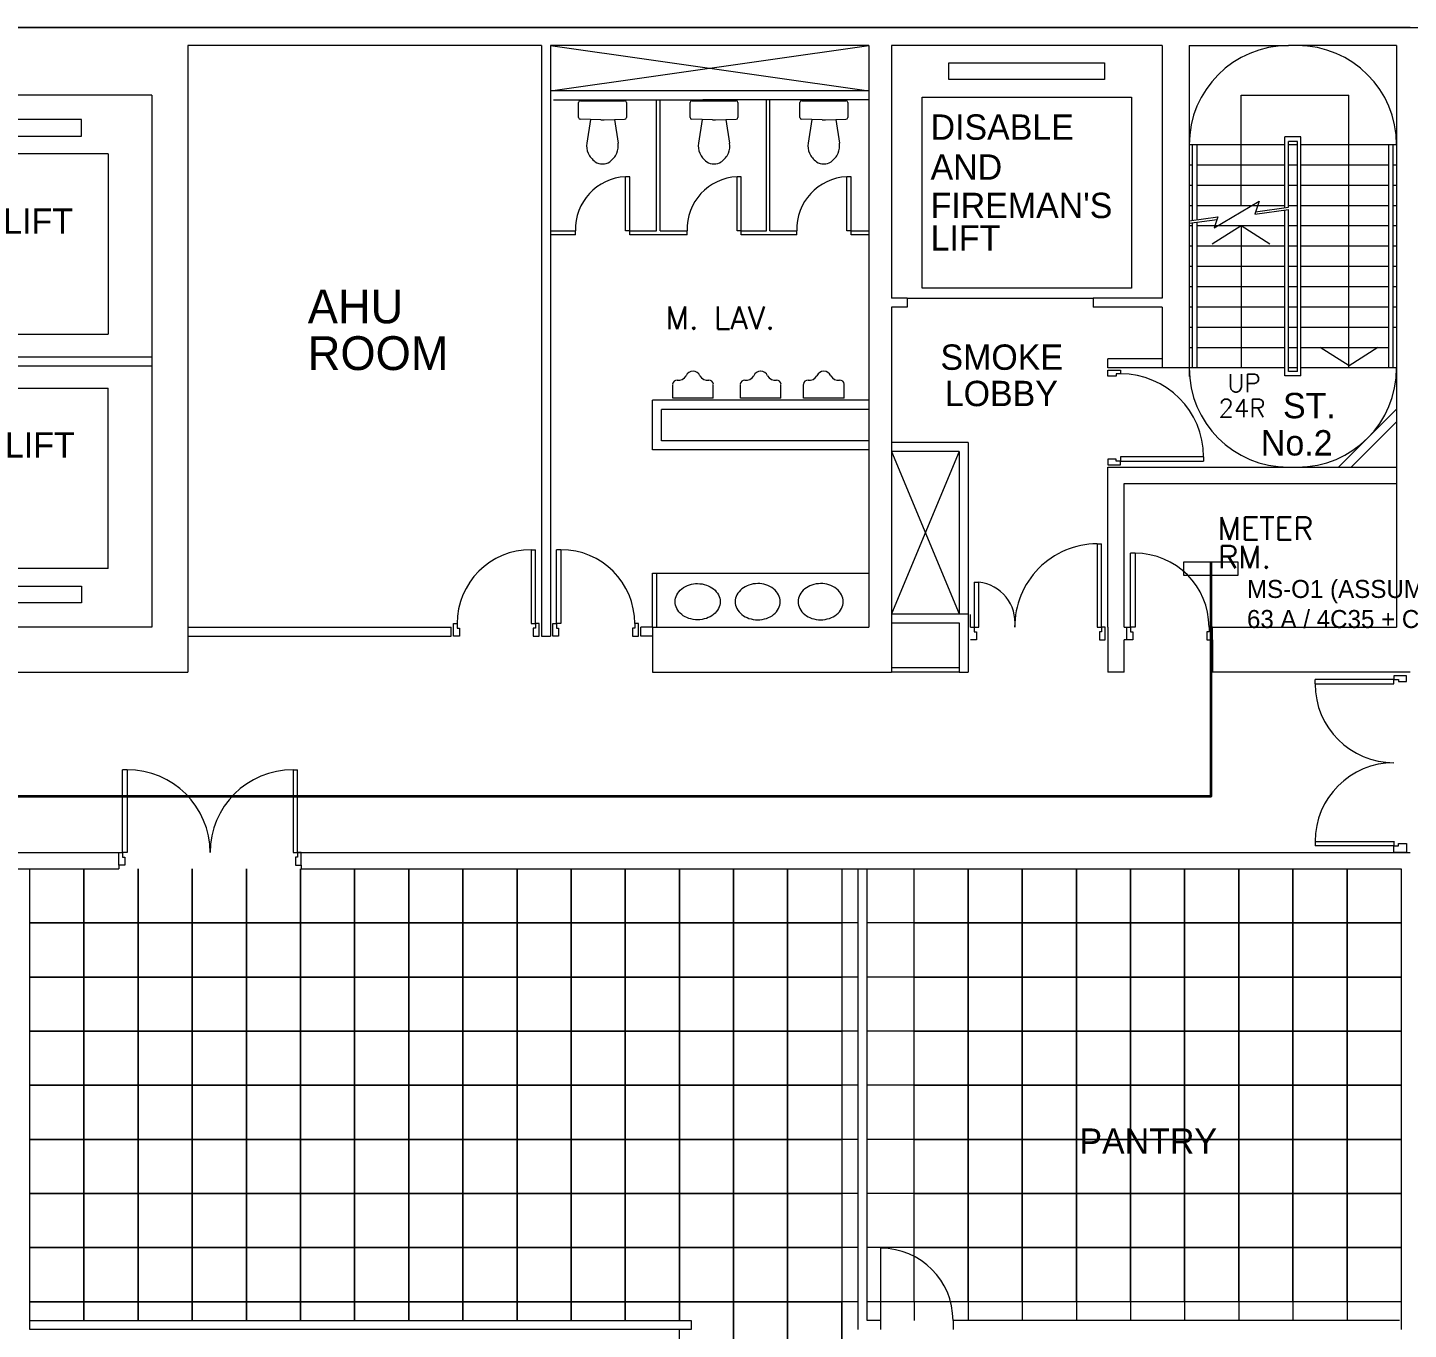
# Model space of a CAD drawing. Header units: millimetres. Extents: x 6000 to 109346, y -40506 to 46154.
# Drawn here: x 79883 to 95189, y 31488 to 45926 of the extents above; entities that cross this region are included whole.
import ezdxf
from ezdxf.enums import TextEntityAlignment as Align

# ---------------------------------------------------------------- set-up
doc = ezdxf.new("R2010")
doc.units = ezdxf.units.MM
doc.layers.add('ARCH', color=7, linetype='Continuous', lineweight=5, true_color=0xa0a0a0)
doc.layers.add('Ceiling Grid', color=7, linetype='Continuous', lineweight=5, true_color=0xd2d2d2)
doc.layers.add('E-INCOMING-WORK', color=30, linetype='Continuous')
doc.styles.add('20S', font='SIMPLEX.shx', dxfattribs={"height": 200})
doc.styles.add('25S', font='simplex', dxfattribs={"height": 250})

msp = doc.modelspace()

# ---------------------------------------------------------------- linework, layer by layer
at = {"layer": 'ARCH', "lineweight": 15}
for p, q in [((95209.3, 45925.6), (64345.9, 45925.6)), ((64345.9, 45925.6), (109345.9, 45925.6)), ((85579.3, 45725.6), (81659.3, 45725.6)), ((92069.5, 39135.6), (92039.5, 39135.6)), ((79908.4, 31488.1), (79908.4, 36595.6)), ((89090.9, 31488.1), (89090.9, 36595.6)), ((89190.9, 31588.1), (89190.9, 36595.6)), ((95109.3, 36595.6), (95109.3, 31488.1)), ((89341.7, 31488.1), (89341.7, 32388.1)), ((89341.7, 31588.1), (89190.9, 31588.1)), ((95090.9, 31588.1), (90141.7, 31588.1)), ((90141.7, 31588.1), (90141.7, 31588.1)), ((90141.7, 31588.1), (90141.7, 31488.1))]:
    msp.add_line(p, q, dxfattribs=at)
at = {"layer": 'ARCH', "linetype": 'ByBlock', "lineweight": 9}
for p, q in [((81659.3, 45725.6), (81659.3, 38775.6)), ((85579.3, 45725.6), (85579.3, 39175.6)), ((85679.3, 45725.6), (89209.3, 45225.6)), ((85679.3, 45225.6), (89209.3, 45725.6)), ((89209.3, 45725.6), (85679.3, 45725.6)), ((85679.3, 45725.6), (85679.3, 39175.6)), ((89209.3, 45725.6), (89209.3, 39275.6)), ((89459.3, 45725.6), (89459.3, 42925.6)), ((92459.3, 45725.6), (89459.3, 45725.6)), ((92459.3, 45725.6), (92459.3, 42925.6)), ((92759.3, 45725.6), (92759.3, 42055.6)), ((92759.3, 45725.6), (93859.3, 45725.6)), ((95059.3, 45725.6), (93859.3, 45725.6)), ((95059.3, 45725.6), (95059.3, 39275.6)), ((90096.4, 45534.6), (91822.2, 45534.6)), ((90096.4, 45350), (90096.4, 45534.6)), ((91822.2, 45534.6), (91822.2, 45350)), ((91822.2, 45350), (90096.4, 45350)), ((81259.3, 45175.6), (79159.3, 45175.6)), ((81259.3, 45175.6), (79159.3, 45175.6)), ((81259.3, 45175.6), (81259.3, 39275.6)), ((89209.3, 45225.6), (85679.3, 45225.6)), ((89799.2, 43036.5), (89799.2, 45154.3)), ((89799.2, 45154.3), (92119.3, 45154.3)), ((92119.3, 45154.3), (92119.3, 43036.5)), ((93334.3, 43950.6), (93334.3, 45175.6)), ((93334.3, 45175.6), (94528.3, 45175.6)), ((94528.3, 42150.6), (94528.3, 45175.6)), ((85714.5, 45125.6), (87369.3, 45125.6)), ((86855.9, 43670.6), (86855.9, 45125.6)), ((86895.9, 43670.6), (86895.9, 45125.6)), ((89209.3, 45125.6), (87369.3, 45125.6)), ((88072.6, 43670.6), (88072.6, 45125.6)), ((88112.6, 43670.6), (88112.6, 45125.6)), ((80479.9, 44905.9), (79574.2, 44905.9)), ((80479.9, 44721.3), (80479.9, 44905.9)), ((79574.2, 44721.3), (80479.9, 44721.3)), ((93821.3, 43928.6), (93821.3, 44713.6)), ((93997.3, 44713.6), (93821.3, 44713.6)), ((93997.3, 42062.6), (93997.3, 44713.6)), ((93821.3, 44625.6), (92759.3, 44625.6)), ((92797.3, 43786.8), (92797.3, 44625.6)), ((92847.3, 43793.7), (92847.3, 44625.6)), ((93859.3, 43933.8), (93859.3, 44663.6)), ((93959.3, 44663.6), (93859.3, 44663.6)), ((93959.3, 44625.6), (93859.3, 44625.6)), ((93959.3, 42112.6), (93959.3, 44663.6)), ((95059.3, 44625.6), (93997.3, 44625.6)), ((94971.3, 42150.6), (94971.3, 44625.6)), ((95021.3, 42150.6), (95021.3, 44625.6)), ((95059.3, 44625.6), (95059.3, 44625.6)), ((80777, 44525.6), (79277, 44525.6)), ((80777, 44525.6), (80777, 42525.6)), ((92797.3, 44400.6), (92759.3, 44400.6)), ((93821.3, 44400.6), (92847.3, 44400.6)), ((93959.3, 44400.6), (93859.3, 44400.6)), ((94971.3, 44400.6), (93997.3, 44400.6)), ((95059.3, 44400.6), (95021.3, 44400.6)), ((86512.6, 43670.6), (86512.6, 44270.6)), ((86557.6, 44270.6), (86512.6, 44270.6)), ((86557.6, 43670.6), (86557.6, 44270.6)), ((87749.3, 43670.6), (87749.3, 44270.6)), ((87794.3, 44270.6), (87749.3, 44270.6)), ((87794.3, 43670.6), (87794.3, 44270.6)), ((88965.9, 43670.6), (88965.9, 44270.6)), ((89010.9, 44270.6), (88965.9, 44270.6)), ((89010.9, 43670.6), (89010.9, 44270.6)), ((92797.3, 44175.6), (92759.3, 44175.6)), ((93821.3, 44175.6), (92847.3, 44175.6)), ((93959.3, 44175.6), (93859.3, 44175.6)), ((94971.3, 44175.6), (93997.3, 44175.6)), ((95059.3, 44175.6), (95021.3, 44175.6)), ((92797.3, 43950.6), (92759.3, 43950.6)), ((93821.3, 43950.6), (92847.3, 43950.6)), ((93036.8, 43705.1), (93533.5, 43999.6)), ((93533.5, 43999.6), (93485.4, 43856.8)), ((93494.3, 43883.3), (93859.3, 43933.8)), ((93959.3, 43950.6), (93859.3, 43950.6)), ((94971.3, 43950.6), (93997.3, 43950.6)), ((95059.3, 43950.6), (95021.3, 43950.6)), ((92759.3, 43781.5), (93077.3, 43825.6)), ((92759.3, 43756.3), (93068.4, 43799.1)), ((93077.3, 43825.6), (93036.8, 43705.1)), ((93485.4, 43856.8), (93859.3, 43908.6)), ((93821.3, 42062.6), (93821.3, 43903.3)), ((93859.3, 42112.6), (93859.3, 43908.6)), ((85679.3, 43670.6), (85957.6, 43670.6)), ((85957.6, 43625.6), (85679.3, 43625.6)), ((85957.6, 43625.6), (85957.6, 43670.6)), ((86557.6, 43670.6), (86512.6, 43670.6)), ((86557.6, 43670.6), (86855.9, 43670.6)), ((86557.6, 43625.6), (86557.6, 43670.6)), ((87194.3, 43625.6), (86557.6, 43625.6)), ((86895.9, 43670.6), (87194.3, 43670.6)), ((87194.3, 43625.6), (87194.3, 43670.6)), ((87794.3, 43670.6), (87749.3, 43670.6)), ((87794.3, 43670.6), (88072.6, 43670.6)), ((87794.3, 43625.6), (87794.3, 43670.6)), ((88410.9, 43625.6), (87794.3, 43625.6)), ((88112.6, 43670.6), (88410.9, 43670.6)), ((88410.9, 43625.6), (88410.9, 43670.6)), ((89010.9, 43670.6), (88965.9, 43670.6)), ((89010.9, 43670.6), (89209.3, 43670.6)), ((89010.9, 43625.6), (89010.9, 43670.6)), ((89209.3, 43625.6), (89010.9, 43625.6)), ((92797.3, 43725.6), (92759.3, 43725.6)), ((92797.3, 42150.6), (92797.3, 43761.5)), ((92847.3, 42150.6), (92847.3, 43768.5)), ((93821.3, 43725.6), (92847.3, 43725.6)), ((93334.3, 43725.6), (93334.3, 42150.6)), ((93959.3, 43725.6), (93859.3, 43725.6)), ((94971.3, 43725.6), (93997.3, 43725.6)), ((95059.3, 43725.6), (95021.3, 43725.6)), ((92797.3, 43500.6), (92759.3, 43500.6)), ((93821.3, 43500.6), (92847.3, 43500.6)), ((93959.3, 43500.6), (93859.3, 43500.6)), ((94971.3, 43500.6), (93997.3, 43500.6)), ((95059.3, 43500.6), (95021.3, 43500.6)), ((92797.3, 43275.6), (92759.3, 43275.6)), ((93821.3, 43275.6), (92847.3, 43275.6)), ((93959.3, 43275.6), (93859.3, 43275.6)), ((94971.3, 43275.6), (93997.3, 43275.6)), ((95059.3, 43275.6), (95021.3, 43275.6)), ((92119.3, 43036.5), (89799.2, 43036.5)), ((92797.3, 43050.6), (92759.3, 43050.6)), ((93821.3, 43050.6), (92847.3, 43050.6)), ((93959.3, 43050.6), (93859.3, 43050.6)), ((94971.3, 43050.6), (93997.3, 43050.6)), ((95059.3, 43050.6), (95021.3, 43050.6)), ((89634.3, 42925.6), (89459.3, 42925.6)), ((89634.3, 42925.6), (91694.3, 42925.6)), ((89634.3, 42925.6), (89634.3, 42825.6)), ((92459.3, 42925.6), (91694.3, 42925.6)), ((91694.3, 42925.6), (91694.3, 42825.6)), ((89459.3, 42825.6), (89459.3, 38775.6)), ((89634.3, 42825.6), (89459.3, 42825.6)), ((92459.3, 42825.6), (91694.3, 42825.6)), ((92459.3, 42825.6), (92459.3, 42150.6)), ((92797.3, 42825.6), (92759.3, 42825.6)), ((93821.3, 42825.6), (92847.3, 42825.6)), ((93959.3, 42825.6), (93859.3, 42825.6)), ((94971.3, 42825.6), (93997.3, 42825.6)), ((95059.3, 42825.6), (95021.3, 42825.6)), ((92797.3, 42600.6), (92759.3, 42600.6)), ((93821.3, 42600.6), (92847.3, 42600.6)), ((93959.3, 42600.6), (93859.3, 42600.6)), ((94971.3, 42600.6), (93997.3, 42600.6)), ((95059.3, 42600.6), (95021.3, 42600.6)), ((79277, 42525.6), (80777, 42525.6)), ((79159.3, 42275.6), (81259.3, 42275.6)), ((92459.3, 42250.6), (91859.5, 42250.6)), ((91859.5, 42150.6), (91859.5, 42250.6)), ((92797.3, 42375.6), (92759.3, 42375.6)), ((93821.3, 42375.6), (92847.3, 42375.6)), ((93959.3, 42375.6), (93859.3, 42375.6)), ((94971.3, 42375.6), (93997.3, 42375.6)), ((79159.3, 42175.6), (81259.3, 42175.6)), ((81259.3, 42175.6), (81259.3, 39475.6)), ((92459.3, 42150.6), (91859.5, 42150.6)), ((92759.3, 42150.6), (92459.3, 42150.6)), ((93821.3, 42150.6), (92759.3, 42150.6)), ((93959.3, 42150.6), (93859.3, 42150.6)), ((93959.3, 42112.6), (93859.3, 42112.6)), ((95059.3, 42150.6), (93997.3, 42150.6)), ((93997.3, 42062.6), (93821.3, 42062.6)), ((79277, 41925.6), (80777, 41925.6)), ((80777, 39925.6), (80777, 41925.6)), ((89209.3, 41792), (86809.3, 41792)), ((86809.3, 41242), (86809.3, 41792)), ((89209.3, 41692), (86909.3, 41692)), ((86909.3, 41342), (86909.3, 41692)), ((94414.9, 41050.6), (95059.3, 41694.9)), ((94556.3, 41050.6), (95059.3, 41553.5)), ((89209.3, 41342), (86909.3, 41342)), ((89209.3, 41242), (86809.3, 41242)), ((90309.3, 41325.6), (89459.3, 41325.6)), ((89459.3, 41225.6), (90209.3, 39425.6)), ((90209.3, 41225.6), (89459.3, 39425.6)), ((90209.3, 41225.6), (89459.3, 41225.6)), ((90209.3, 41225.6), (90209.3, 39425.6)), ((90309.3, 41325.6), (90309.3, 39225.6)), ((91859.5, 41050.6), (95059.3, 41050.6)), ((91859.5, 40870.6), (91859.5, 41050.6)), ((91859.5, 39275.6), (91859.5, 40870.6)), ((92039.5, 40870.6), (95059.3, 40870.6)), ((92039.5, 39275.6), (92039.5, 40870.6)), ((91738.5, 40200.6), (91738.5, 39275.6)), ((91738.5, 40200.6), (91788.5, 40200.6)), ((91788.5, 39275.6), (91788.5, 40200.6)), ((80777, 39925.6), (79277, 39925.6)), ((86809.3, 39875.6), (89209.3, 39875.6)), ((86809.3, 39275.6), (86809.3, 39875.6)), ((86859.3, 39275.6), (86859.3, 39875.6)), ((79574.2, 39729.9), (80479.9, 39729.9)), ((80479.9, 39729.9), (80479.9, 39545.2)), ((90376.5, 39775.6), (90376.5, 39275.6)), ((90376.5, 39775.6), (90426.5, 39775.6)), ((90426.5, 39275.6), (90426.5, 39775.6)), ((80479.9, 39545.2), (79574.2, 39545.2)), ((89459.3, 39425.6), (90309.3, 39425.6)), ((90336.5, 39275.6), (90336.5, 39415.6)), ((81259.3, 39275.6), (79159.3, 39275.6)), ((81659.3, 39275.6), (83909.3, 39275.6)), ((83909.3, 39275.6), (84579.3, 39275.6)), ((84579.3, 39175.6), (84579.3, 39275.6)), ((86809.3, 39275.6), (86679.3, 39275.6)), ((86679.3, 39175.6), (86679.3, 39275.6)), ((86809.3, 39275.6), (89209.3, 39275.6)), ((86809.3, 39275.6), (86809.3, 38775.6)), ((89459.3, 39325.6), (90209.3, 39325.6)), ((90209.3, 39325.6), (90209.3, 38775.6)), ((90309.3, 39325.6), (90309.3, 38775.6)), ((90336.5, 39275.6), (90376.5, 39275.6)), ((90376.5, 39275.6), (90426.5, 39275.6)), ((90376.5, 39275.6), (90376.5, 39225.6)), ((90376.5, 39225.6), (90401.5, 39225.6)), ((90401.5, 39225.6), (90401.5, 39135.6)), ((91738.5, 39275.6), (91788.5, 39275.6)), ((91763.5, 39225.6), (91763.5, 39135.6)), ((91788.5, 39225.6), (91763.5, 39225.6)), ((91828.5, 39275.6), (91788.5, 39275.6)), ((91788.5, 39275.6), (91788.5, 39225.6)), ((91828.5, 39135.6), (91828.5, 39275.6)), ((91859.5, 39275.6), (91859.5, 38925.6)), ((91859.5, 39275.6), (91859.5, 38775.6)), ((92039.5, 39275.6), (92109.5, 39275.6)), ((92039.5, 39275.6), (92089.5, 39275.6)), ((92979.5, 39275.6), (95059.3, 39275.6)), ((81659.3, 39175.6), (84579.3, 39175.6)), ((85579.3, 39175.6), (85679.3, 39175.6)), ((86809.3, 39175.6), (86679.3, 39175.6)), ((90401.5, 39135.6), (90336.5, 39135.6)), ((91763.5, 39135.6), (91828.5, 39135.6)), ((92039.5, 38775.6), (92039.5, 39135.6)), ((93019.5, 39135.6), (93019.5, 38775.6)), ((79009.3, 38775.6), (81659.3, 38775.6)), ((86809.3, 38775.6), (89459.3, 38775.6)), ((90209.3, 38825.6), (89459.3, 38825.6)), ((90209.3, 38775.6), (89459.3, 38775.6)), ((90209.3, 38775.6), (90309.3, 38775.6)), ((92039.5, 38775.6), (91859.5, 38775.6)), ((95209.3, 38775.6), (93019.5, 38775.6)), ((95029.3, 38736.9), (95029.3, 38696.9)), ((95169.3, 38736.9), (95029.3, 38736.9)), ((95044.3, 38736.9), (95044.3, 38736.9)), ((95169.3, 38671.9), (95169.3, 38736.9)), ((95029.3, 38694.4), (94155.3, 38694.4)), ((94155.3, 38646.9), (94155.3, 38694.4)), ((94155.3, 38646.9), (95029.3, 38646.9)), ((95029.3, 38696.9), (95079.3, 38696.9)), ((95029.3, 38646.9), (95029.3, 38696.9)), ((95079.3, 38696.9), (95079.3, 38671.9)), ((95079.3, 38671.9), (95169.3, 38671.9)), ((80936.3, 36775.6), (80936.3, 37695.6)), ((80986.3, 37695.6), (80936.3, 37695.6)), ((80986.3, 37695.6), (80986.3, 36775.6)), ((82826.3, 37695.6), (82826.3, 36775.6)), ((82826.3, 37695.6), (82876.3, 37695.6)), ((82876.3, 36775.6), (82876.3, 37695.6)), ((94155.3, 36898.9), (95029.3, 36898.9)), ((94155.3, 36898.9), (94155.3, 36851.4)), ((95029.3, 36901.4), (95029.3, 36851.4)), ((75535.5, 36775.6), (80936.3, 36775.6)), ((80896.3, 36775.6), (80936.3, 36775.6)), ((80896.3, 36635.6), (80896.3, 36775.6)), ((80896.3, 36760.6), (80896.3, 36760.6)), ((80936.3, 36775.6), (80936.3, 36725.6)), ((80986.3, 36775.6), (80936.3, 36775.6)), ((82826.3, 36775.6), (82876.3, 36775.6)), ((82876.3, 36775.6), (95209.3, 36775.6)), ((82916.3, 36775.6), (82876.3, 36775.6)), ((82876.3, 36775.6), (82876.3, 36725.6)), ((82916.3, 36635.6), (82916.3, 36775.6)), ((82916.3, 36760.6), (82916.3, 36760.6)), ((95029.3, 36851.4), (94155.3, 36851.4)), ((95029.3, 36775.6), (95029.3, 36851.4)), ((95029.3, 36851.4), (95079.3, 36851.4)), ((95169.3, 36775.6), (95029.3, 36775.6)), ((95044.3, 36775.6), (95044.3, 36775.6)), ((95079.3, 36851.4), (95079.3, 36876.4)), ((95079.3, 36876.4), (95169.3, 36876.4)), ((95169.3, 36876.4), (95169.3, 36775.6)), ((95169.3, 36775.6), (95209.3, 36775.6)), ((75575.5, 36595.6), (80896.3, 36595.6)), ((80961.3, 36635.6), (80896.3, 36635.6)), ((80896.3, 36635.6), (80896.3, 36595.6)), ((80936.3, 36725.6), (80961.3, 36725.6)), ((80961.3, 36725.6), (80961.3, 36635.6)), ((82876.3, 36725.6), (82851.3, 36725.6)), ((82851.3, 36725.6), (82851.3, 36635.6)), ((82851.3, 36635.6), (82916.3, 36635.6)), ((82916.3, 36635.6), (82916.3, 36595.6)), ((82916.3, 36595.6), (95109.3, 36595.6))]:
    msp.add_line(p, q, dxfattribs=at)
at = {"layer": 'ARCH', "lineweight": 9}
for p, q in [((85990.9, 44929.5), (85990.9, 45094)), ((86010.9, 45114), (86500.9, 45114)), ((86520.9, 45094), (86520.9, 44929.5)), ((87227.5, 44929.5), (87227.5, 45094)), ((87247.5, 45114), (87737.5, 45114)), ((87757.5, 45094), (87757.5, 44929.5)), ((88444.2, 44929.5), (88444.2, 45094)), ((88464.2, 45114), (88954.2, 45114)), ((88974.2, 45094), (88974.2, 44929.5)), ((86238, 44904.2), (86010.4, 44909.3)), ((86123.8, 44906.8), (86082.9, 44643.6)), ((86273.7, 44904.2), (86501.3, 44909.3)), ((86387.9, 44906.8), (86428.8, 44643.6)), ((87474.7, 44904.2), (87247.1, 44909.3)), ((87360.5, 44906.8), (87319.6, 44643.6)), ((87510.3, 44904.2), (87738, 44909.3)), ((87624.6, 44906.8), (87665.5, 44643.6)), ((88691.4, 44904.2), (88463.7, 44909.3)), ((88577.2, 44906.8), (88536.2, 44643.6)), ((88727, 44904.2), (88954.6, 44909.3)), ((88841.2, 44906.8), (88882.1, 44643.6)), ((93334.3, 43725.6), (93014.9, 43525.1)), ((93653.6, 43525.1), (93334.3, 43725.6)), ((94213, 42380.2), (94532.3, 42179.7)), ((94532.3, 42179.7), (94851.6, 42380.2)), ((91859.5, 42060.6), (91859.5, 42125.6)), ((91859.5, 42125.6), (91999.5, 42125.6)), ((91999.5, 42125.6), (91999.5, 42085.6)), ((87034.6, 41816.3), (87034.6, 41966)), ((87483.9, 41816.3), (87483.9, 41966)), ((87784.6, 41816.3), (87784.6, 41966)), ((88233.9, 41816.3), (88233.9, 41966)), ((88484.6, 41816.3), (88484.6, 41966)), ((88933.9, 41816.3), (88933.9, 41966)), ((91949.5, 42060.6), (91859.5, 42060.6)), ((91949.5, 42085.6), (91949.5, 42060.6)), ((91999.5, 42085.6), (91949.5, 42085.6)), ((87483.9, 41816.3), (87034.6, 41816.3)), ((88233.9, 41816.3), (87784.6, 41816.3)), ((88933.9, 41816.3), (88484.6, 41816.3)), ((91859.5, 41140.6), (91859.5, 41075.6)), ((91949.5, 41140.6), (91859.5, 41140.6)), ((91859.5, 41075.6), (91999.5, 41075.6)), ((91949.5, 41115.6), (91949.5, 41140.6)), ((91999.5, 41115.6), (91949.5, 41115.6)), ((91999.5, 41165.6), (91999.5, 41115.6)), ((92919.5, 41165.6), (91999.5, 41165.6)), ((91999.5, 41115.6), (92919.5, 41115.6)), ((91999.5, 41075.6), (91999.5, 41115.6)), ((92919.5, 41165.6), (92919.5, 41115.6)), ((85464.3, 40135.6), (85464.3, 39315.6)), ((85464.3, 40135.6), (85514.3, 40135.6)), ((85514.3, 39315.6), (85514.3, 40135.6)), ((85744.3, 39315.6), (85744.3, 40135.6)), ((85794.3, 40135.6), (85744.3, 40135.6)), ((85794.3, 40135.6), (85794.3, 39315.6)), ((92109.5, 39275.6), (92109.5, 40095.6)), ((92159.5, 40095.6), (92109.5, 40095.6)), ((92159.5, 40095.6), (92159.5, 39275.6)), ((84604.3, 39175.6), (84604.3, 39315.6)), ((84604.3, 39315.6), (84644.3, 39315.6)), ((84644.3, 39315.6), (84644.3, 39265.6)), ((84644.3, 39265.6), (84669.3, 39265.6)), ((84669.3, 39265.6), (84669.3, 39175.6)), ((85464.3, 39315.6), (85514.3, 39315.6)), ((85514.3, 39265.6), (85489.3, 39265.6)), ((85489.3, 39265.6), (85489.3, 39175.6)), ((85554.3, 39315.6), (85514.3, 39315.6)), ((85514.3, 39315.6), (85514.3, 39265.6)), ((85554.3, 39175.6), (85554.3, 39315.6)), ((85704.3, 39315.6), (85744.3, 39315.6)), ((85704.3, 39175.6), (85704.3, 39315.6)), ((85744.3, 39315.6), (85744.3, 39265.6)), ((85794.3, 39315.6), (85744.3, 39315.6)), ((85744.3, 39265.6), (85769.3, 39265.6)), ((85769.3, 39265.6), (85769.3, 39175.6)), ((86614.3, 39265.6), (86589.3, 39265.6)), ((86589.3, 39265.6), (86589.3, 39175.6)), ((86654.3, 39315.6), (86614.3, 39315.6)), ((86614.3, 39315.6), (86614.3, 39265.6)), ((86654.3, 39175.6), (86654.3, 39315.6)), ((92069.5, 39275.6), (92109.5, 39275.6)), ((92069.5, 39135.6), (92069.5, 39275.6)), ((92109.5, 39275.6), (92109.5, 39225.6)), ((92159.5, 39275.6), (92109.5, 39275.6)), ((92109.5, 39225.6), (92134.5, 39225.6)), ((92134.5, 39225.6), (92134.5, 39135.6)), ((92979.5, 39225.6), (92954.5, 39225.6)), ((92954.5, 39225.6), (92954.5, 39135.6)), ((93019.5, 39275.6), (92979.5, 39275.6)), ((92979.5, 39275.6), (92979.5, 39225.6)), ((93019.5, 39135.6), (93019.5, 39275.6)), ((84669.3, 39175.6), (84604.3, 39175.6)), ((85489.3, 39175.6), (85554.3, 39175.6)), ((85769.3, 39175.6), (85704.3, 39175.6)), ((86589.3, 39175.6), (86654.3, 39175.6)), ((92134.5, 39135.6), (92069.5, 39135.6)), ((92954.5, 39135.6), (93019.5, 39135.6))]:
    msp.add_line(p, q, dxfattribs=at)
at = {"layer": 'ARCH', "linetype": 'Continuous', "lineweight": 9}
for points in [[(87060.7, 39558.6, -0.1196389), (87078.7, 39633, -0.1048839), (87133.8, 39700.3, -0.0890941), (87220.3, 39747.4, -0.096836), (87310.3, 39759, -0.0804377), (87408.1, 39743.2, -0.0890941), (87486.8, 39700.3, -0.1048839), (87541.8, 39633, -0.1196389), (87559.9, 39558.6, -0.1196389), (87541.8, 39484.3, -0.1048839), (87486.8, 39416.9, -0.0890941), (87408.1, 39374, -0.0804377), (87310.3, 39358.2, -0.0804377), (87212.5, 39374, -0.0890941), (87133.8, 39416.9, -0.1048839), (87078.7, 39484.3, -0.1196389)], [(88226.4, 39558.6, 0.1196389), (88208.4, 39633, 0.1048839), (88153.3, 39700.3, 0.0890941), (88066.9, 39747.4, 0.096836), (87976.8, 39759, 0.0804377), (87879, 39743.2, 0.0890941), (87800.4, 39700.3, 0.1048839), (87745.3, 39633, 0.1196389), (87727.2, 39558.6, 0.1196389), (87745.3, 39484.3, 0.1048839), (87800.4, 39416.9, 0.0890941), (87879, 39374, 0.0804377), (87976.8, 39358.2, 0.0804377), (88074.7, 39374, 0.0890941), (88153.3, 39416.9, 0.1048839), (88208.4, 39484.3, 0.1196389)], [(88923.8, 39558.6, 0.1196389), (88905.7, 39633, 0.1048839), (88850.7, 39700.3, 0.0890941), (88764.2, 39747.4, 0.096836), (88674.2, 39759, 0.0804377), (88576.4, 39743.2, 0.0890941), (88497.7, 39700.3, 0.1048839), (88442.6, 39633, 0.1196389), (88424.6, 39558.6, 0.1196389), (88442.6, 39484.3, 0.1048839), (88497.7, 39416.9, 0.0890941), (88576.4, 39374, 0.0804377), (88674.2, 39358.2, 0.0804377), (88772, 39374, 0.0890941), (88850.7, 39416.9, 0.1048839), (88905.7, 39484.3, 0.1196389)]]:
    msp.add_lwpolyline(points, format="xyb", close=True, dxfattribs=at)
at = {"layer": 'ARCH', "lineweight": 15}
msp.add_lwpolyline([(79908.4, 31588.1), (87239.6, 31588.1), (87239.6, 31488.1), (79908.4, 31488.1)], close=True, dxfattribs=at)
at = {"layer": 'ARCH', "linetype": 'ByBlock', "lineweight": 9}
for centre, radius, start, end in [((93859.3, 44625.6), 1100, 90, 180), ((93959.3, 44625.6), 1100, 0, 90), ((86535.1, 43693.1), 577.9, 92.23117, 182.23117), ((87771.8, 43693.1), 577.9, 92.23117, 182.23117), ((88988.4, 43693.1), 577.9, 92.23117, 182.23117), ((93859.3, 42150.6), 1100, 180, 270), ((93959.3, 42150.6), 1100, 270, 0), ((91744, 39283.1), 917.5, 90.34033, 180.47059), ((90376.5, 39325.6), 452.8, 353.65981, 83.65981), ((95029.3, 38646.9), 874, 180, 270), ((80986.3, 36775.6), 920, 0, 90), ((82826.3, 36775.6), 920, 90, 180), ((95029.3, 36898.9), 874, 90, 180)]:
    msp.add_arc(centre, radius, start, end, dxfattribs=at)
at = {"layer": 'ARCH', "lineweight": 9}
for centre, radius, start, end in [((86010.9, 45094), 20, 90, 180), ((86500.9, 45093.8), 20, 0, 90), ((87247.5, 45094), 20, 90, 180), ((87737.5, 45093.8), 20, 0, 90), ((88464.2, 45094), 20, 90, 180), ((88954.2, 45093.8), 20, 0, 90), ((86010.9, 44929.5), 20, 180, 268.72409), ((86255.9, 45704), 800, 268.72409, 271.27591), ((86500.9, 44929.3), 20, 271.27591, 0), ((87247.5, 44929.5), 20, 180, 268.72409), ((87492.5, 45704), 800, 268.72409, 271.27591), ((87737.5, 44929.3), 20, 271.27591, 0), ((88464.2, 44929.5), 20, 180, 268.72409), ((88709.2, 45704), 800, 268.72409, 271.27591), ((88954.2, 44929.3), 20, 271.27591, 0), ((86280.5, 44612.9), 200, 171.16476, 203.67155), ((86231.2, 44612.9), 200, 336.32845, 8.83524), ((87517.2, 44612.9), 200, 171.16476, 203.67155), ((87467.8, 44612.9), 200, 336.32845, 8.83524), ((88733.9, 44612.9), 200, 171.16476, 203.67155), ((88684.5, 44612.9), 200, 336.32845, 8.83524), ((86304.3, 44623.3), 226, 203.67155, 234.99095), ((86255.9, 44564.4), 150, 237.70034, 302.29966), ((86207.4, 44623.3), 226, 305.00905, 336.32845), ((87541, 44623.3), 226, 203.67155, 234.99095), ((87492.5, 44564.4), 150, 237.70034, 302.29966), ((87444, 44623.3), 226, 305.00905, 336.32845), ((88757.7, 44623.3), 226, 203.67155, 234.99095), ((88709.2, 44564.4), 150, 237.70034, 302.29966), ((88660.7, 44623.3), 226, 305.00905, 336.32845), ((87261.6, 42027.5), 87, 91.54619, 155.80972), ((87257, 42027.5), 87, 24.19028, 88.45381), ((88011.6, 42027.5), 87, 91.54619, 155.80972), ((88007, 42027.5), 87, 24.19028, 88.45381), ((88711.6, 42027.5), 87, 91.54619, 155.80972), ((88707, 42027.5), 87, 24.19028, 88.45381), ((87082.8, 41966.3), 49.3, 88.06353, 174.97962), ((87098.2, 42111.3), 96.8, 261.84489, 330.16798), ((87420.3, 42111.3), 96.8, 209.83202, 278.15511), ((87435.7, 41966.3), 49.3, 5.02038, 91.93647), ((87832.8, 41966.3), 49.3, 88.06353, 174.97962), ((87848.2, 42111.3), 96.8, 261.84489, 330.16798), ((88170.3, 42111.3), 96.8, 209.83202, 278.15511), ((88185.7, 41966.3), 49.3, 5.02038, 91.93647), ((88532.8, 41966.3), 49.3, 88.06353, 174.97962), ((88548.2, 42111.3), 96.8, 261.84489, 330.16798), ((88870.3, 42111.3), 96.8, 209.83202, 278.15511), ((88885.7, 41966.3), 49.3, 5.02038, 91.93647), ((91999.5, 41165.6), 920, 0, 90), ((85464.3, 39315.6), 820, 90, 180), ((85794.3, 39315.6), 820, 0, 90), ((92159.5, 39275.6), 820, 0, 90)]:
    msp.add_arc(centre, radius, start, end, dxfattribs=at)
at = {"layer": 'ARCH', "lineweight": 15}
msp.add_arc((89341.7, 31588.1), 800, 0, 90, dxfattribs=at)
at = {"layer": 'Ceiling Grid', "lineweight": 15}
for p, q in [((80508.4, 36595.6), (80508.4, 35995.6)), ((80508.4, 35995.6), (80508.4, 36595.6)), ((81108.4, 35995.6), (81108.4, 36595.6)), ((81108.4, 36595.6), (81108.4, 35995.6)), ((81708.4, 35995.6), (81708.4, 36595.6)), ((81708.4, 36595.6), (81708.4, 35995.6)), ((82308.4, 35995.6), (82308.4, 36595.6)), ((82308.4, 36595.6), (82308.4, 35995.6)), ((82908.4, 35995.6), (82908.4, 36595.6)), ((82908.4, 36595.6), (82908.4, 35995.6)), ((83508.4, 35995.6), (83508.4, 36595.6)), ((83508.4, 36595.6), (83508.4, 35995.6)), ((84108.4, 35995.6), (84108.4, 36595.6)), ((84108.4, 36595.6), (84108.4, 35995.6)), ((84708.4, 35995.6), (84708.4, 36595.6)), ((84708.4, 36595.6), (84708.4, 35995.6)), ((85308.4, 35995.6), (85308.4, 36595.6)), ((85308.4, 36595.6), (85308.4, 35995.6)), ((85908.4, 35995.6), (85908.4, 36595.6)), ((85908.4, 36595.6), (85908.4, 35995.6)), ((86508.4, 35995.6), (86508.4, 36595.6)), ((86508.4, 36595.6), (86508.4, 35995.6)), ((87108.4, 35995.6), (87108.4, 36595.6)), ((87108.4, 36595.6), (87108.4, 35995.6)), ((87708.4, 35995.6), (87708.4, 36595.6)), ((87708.4, 36595.6), (87708.4, 35995.6)), ((88308.4, 35995.6), (88308.4, 36595.6)), ((88308.4, 36595.6), (88308.4, 35995.6)), ((88908.4, 36595.6), (88908.4, 35995.6)), ((89709.3, 35995.6), (89709.3, 36595.6)), ((90309.3, 35995.6), (90309.3, 36595.6)), ((90309.3, 36595.6), (90309.3, 35995.6)), ((90909.3, 35995.6), (90909.3, 36595.6)), ((90909.3, 36595.6), (90909.3, 35995.6)), ((91509.3, 35995.6), (91509.3, 36595.6)), ((91509.3, 36595.6), (91509.3, 35995.6)), ((92109.3, 35995.6), (92109.3, 36595.6)), ((92109.3, 36595.6), (92109.3, 35995.6)), ((92709.3, 35995.6), (92709.3, 36595.6)), ((92709.3, 36595.6), (92709.3, 35995.6)), ((93309.3, 35995.6), (93309.3, 36595.6)), ((93309.3, 36595.6), (93309.3, 35995.6)), ((93909.3, 35995.6), (93909.3, 36595.6)), ((93909.3, 36595.6), (93909.3, 35995.6)), ((94509.3, 35995.6), (94509.3, 36595.6)), ((94509.3, 36595.6), (94509.3, 35995.6)), ((79908.4, 35995.6), (80508.4, 35995.6)), ((80508.4, 35995.6), (79908.4, 35995.6)), ((80508.4, 35995.6), (80508.4, 35395.6)), ((81108.4, 35995.6), (80508.4, 35995.6)), ((81708.4, 35995.6), (81108.4, 35995.6)), ((82308.4, 35995.6), (81708.4, 35995.6)), ((82908.4, 35995.6), (82308.4, 35995.6)), ((83508.4, 35995.6), (82908.4, 35995.6)), ((84108.4, 35995.6), (83508.4, 35995.6)), ((84708.4, 35995.6), (84108.4, 35995.6)), ((85308.4, 35995.6), (84708.4, 35995.6)), ((85908.4, 35995.6), (85308.4, 35995.6)), ((86508.4, 35995.6), (85908.4, 35995.6)), ((87108.4, 35995.6), (86508.4, 35995.6)), ((87708.4, 35995.6), (87108.4, 35995.6)), ((88308.4, 35995.6), (87708.4, 35995.6)), ((88908.4, 35995.6), (88308.4, 35995.6)), ((89090.9, 35995.6), (88908.4, 35995.6)), ((89090.9, 35995.6), (89090.9, 35995.6)), ((89709.3, 35995.6), (89190.9, 35995.6)), ((90309.3, 35995.6), (89709.3, 35995.6)), ((90909.3, 35995.6), (90309.3, 35995.6)), ((91509.3, 35995.6), (90909.3, 35995.6)), ((92109.3, 35995.6), (91509.3, 35995.6)), ((92709.3, 35995.6), (92109.3, 35995.6)), ((93309.3, 35995.6), (92709.3, 35995.6)), ((93909.3, 35995.6), (93309.3, 35995.6)), ((94509.3, 35995.6), (93909.3, 35995.6)), ((94509.3, 35995.6), (95109.3, 35995.6)), ((94509.3, 35395.6), (94509.3, 35995.6)), ((95109.3, 35995.6), (94509.3, 35995.6)), ((79908.4, 35395.6), (80508.4, 35395.6)), ((80508.4, 35395.6), (79908.4, 35395.6)), ((80508.4, 35395.6), (80508.4, 34795.6)), ((89090.9, 35395.6), (88908.4, 35395.6)), ((89090.9, 35395.6), (89090.9, 35395.6)), ((89709.3, 35395.6), (89190.9, 35395.6)), ((94509.3, 35395.6), (95109.3, 35395.6)), ((94509.3, 34795.6), (94509.3, 35395.6)), ((95109.3, 35395.6), (94509.3, 35395.6)), ((79908.4, 34795.6), (80508.4, 34795.6)), ((80508.4, 34795.6), (79908.4, 34795.6)), ((80508.4, 34795.6), (80508.4, 34195.6)), ((89090.9, 34795.6), (88908.4, 34795.6)), ((89090.9, 34795.6), (89090.9, 34795.6)), ((89709.3, 34795.6), (89190.9, 34795.6)), ((94509.3, 34795.6), (95109.3, 34795.6)), ((94509.3, 34195.6), (94509.3, 34795.6)), ((95109.3, 34795.6), (94509.3, 34795.6)), ((79908.4, 34195.6), (80508.4, 34195.6)), ((80508.4, 34195.6), (79908.4, 34195.6)), ((80508.4, 34195.6), (80508.4, 33595.6)), ((89090.9, 34195.6), (88908.4, 34195.6)), ((89090.9, 34195.6), (89090.9, 34195.6)), ((89709.3, 34195.6), (89190.9, 34195.6)), ((94509.3, 34195.6), (95109.3, 34195.6)), ((94509.3, 33595.6), (94509.3, 34195.6)), ((95109.3, 34195.6), (94509.3, 34195.6)), ((79908.4, 33595.6), (80508.4, 33595.6)), ((80508.4, 33595.6), (79908.4, 33595.6)), ((80508.4, 33595.6), (80508.4, 32995.6)), ((89090.9, 33595.6), (88908.4, 33595.6)), ((89090.9, 33595.6), (89090.9, 33595.6)), ((89709.3, 33595.6), (89190.9, 33595.6)), ((94509.3, 33595.6), (95109.3, 33595.6)), ((94509.3, 32995.6), (94509.3, 33595.6)), ((95109.3, 33595.6), (94509.3, 33595.6)), ((79908.4, 32995.6), (80508.4, 32995.6)), ((80508.4, 32995.6), (79908.4, 32995.6)), ((80508.4, 32995.6), (80508.4, 32395.6)), ((89090.9, 32995.6), (88908.4, 32995.6)), ((89090.9, 32995.6), (89090.9, 32995.6)), ((89709.3, 32995.6), (89190.9, 32995.6)), ((94509.3, 32995.6), (95109.3, 32995.6)), ((94509.3, 32395.6), (94509.3, 32995.6)), ((95109.3, 32995.6), (94509.3, 32995.6)), ((79908.4, 32395.6), (80508.4, 32395.6)), ((80508.4, 32395.6), (79908.4, 32395.6)), ((80508.4, 32395.6), (80508.4, 31795.6)), ((89090.9, 32395.6), (88908.4, 32395.6)), ((89090.9, 32395.6), (89090.9, 32395.6)), ((89709.3, 32395.6), (89190.9, 32395.6)), ((94509.3, 32395.6), (95109.3, 32395.6)), ((94509.3, 31795.6), (94509.3, 32395.6)), ((95109.3, 32395.6), (94509.3, 32395.6)), ((79908.4, 31795.6), (80508.4, 31795.6)), ((80508.4, 31795.6), (79908.4, 31795.6)), ((80508.4, 31795.6), (80508.4, 31588.1)), ((80508.4, 31795.6), (81108.4, 31795.6)), ((80508.4, 31588.1), (80508.4, 31795.6)), ((81108.4, 31795.6), (81108.4, 31588.1)), ((81108.4, 31795.6), (81708.4, 31795.6)), ((81108.4, 31588.1), (81108.4, 31795.6)), ((81708.4, 31795.6), (81708.4, 31588.1)), ((81708.4, 31795.6), (82308.4, 31795.6)), ((81708.4, 31588.1), (81708.4, 31795.6)), ((82308.4, 31795.6), (82308.4, 31588.1)), ((82308.4, 31795.6), (82908.4, 31795.6)), ((82308.4, 31588.1), (82308.4, 31795.6)), ((82908.4, 31795.6), (82908.4, 31588.1)), ((82908.4, 31795.6), (83508.4, 31795.6)), ((82908.4, 31588.1), (82908.4, 31795.6)), ((83508.4, 31795.6), (83508.4, 31588.1)), ((83508.4, 31795.6), (84108.4, 31795.6)), ((83508.4, 31588.1), (83508.4, 31795.6)), ((84108.4, 31795.6), (84108.4, 31588.1)), ((84108.4, 31795.6), (84708.4, 31795.6)), ((84108.4, 31588.1), (84108.4, 31795.6)), ((84708.4, 31795.6), (84708.4, 31588.1)), ((88908.4, 31195.6), (88908.4, 31795.6)), ((89090.9, 31795.6), (88908.4, 31795.6)), ((89090.9, 31795.6), (89090.9, 31795.6)), ((89709.3, 31795.6), (89190.9, 31795.6)), ((89709.3, 31795.6), (89709.3, 31588.1)), ((90309.3, 31795.6), (90309.3, 31588.1)), ((90909.3, 31795.6), (90909.3, 31588.1)), ((91509.3, 31795.6), (91509.3, 31588.1)), ((92109.3, 31795.6), (92109.3, 31588.1)), ((92709.3, 31795.6), (92709.3, 31588.1)), ((93309.3, 31795.6), (93309.3, 31588.1)), ((93909.3, 31795.6), (93909.3, 31588.1)), ((94509.3, 31795.6), (94509.3, 31588.1)), ((95109.3, 31795.6), (94509.3, 31795.6))]:
    msp.add_line(p, q, dxfattribs=at)
for points in [[(80508.4, 35995.6), (81108.4, 35995.6), (81108.4, 35395.6), (80508.4, 35395.6)], [(81108.4, 35995.6), (81708.4, 35995.6), (81708.4, 35395.6), (81108.4, 35395.6)], [(81708.4, 35995.6), (82308.4, 35995.6), (82308.4, 35395.6), (81708.4, 35395.6)], [(82308.4, 35995.6), (82908.4, 35995.6), (82908.4, 35395.6), (82308.4, 35395.6)], [(82908.4, 35995.6), (83508.4, 35995.6), (83508.4, 35395.6), (82908.4, 35395.6)], [(83508.4, 35995.6), (84108.4, 35995.6), (84108.4, 35395.6), (83508.4, 35395.6)], [(84108.4, 35995.6), (84708.4, 35995.6), (84708.4, 35395.6), (84108.4, 35395.6)], [(84708.4, 35995.6), (85308.4, 35995.6), (85308.4, 35395.6), (84708.4, 35395.6)], [(85308.4, 35995.6), (85908.4, 35995.6), (85908.4, 35395.6), (85308.4, 35395.6)], [(85908.4, 35995.6), (86508.4, 35995.6), (86508.4, 35395.6), (85908.4, 35395.6)], [(86508.4, 35995.6), (87108.4, 35995.6), (87108.4, 35395.6), (86508.4, 35395.6)], [(87108.4, 35995.6), (87708.4, 35995.6), (87708.4, 35395.6), (87108.4, 35395.6)], [(87708.4, 35995.6), (88308.4, 35995.6), (88308.4, 35395.6), (87708.4, 35395.6)], [(88308.4, 35995.6), (88908.4, 35995.6), (88908.4, 35395.6), (88308.4, 35395.6)], [(89709.3, 35995.6), (90309.3, 35995.6), (90309.3, 35395.6), (89709.3, 35395.6)], [(90309.3, 35995.6), (90909.3, 35995.6), (90909.3, 35395.6), (90309.3, 35395.6)], [(90909.3, 35995.6), (91509.3, 35995.6), (91509.3, 35395.6), (90909.3, 35395.6)], [(91509.3, 35995.6), (92109.3, 35995.6), (92109.3, 35395.6), (91509.3, 35395.6)], [(92109.3, 35995.6), (92709.3, 35995.6), (92709.3, 35395.6), (92109.3, 35395.6)], [(92709.3, 35995.6), (93309.3, 35995.6), (93309.3, 35395.6), (92709.3, 35395.6)], [(93309.3, 35995.6), (93909.3, 35995.6), (93909.3, 35395.6), (93309.3, 35395.6)], [(93909.3, 35995.6), (94509.3, 35995.6), (94509.3, 35395.6), (93909.3, 35395.6)], [(80508.4, 35395.6), (81108.4, 35395.6), (81108.4, 34795.6), (80508.4, 34795.6)], [(81108.4, 35395.6), (81708.4, 35395.6), (81708.4, 34795.6), (81108.4, 34795.6)], [(81708.4, 35395.6), (82308.4, 35395.6), (82308.4, 34795.6), (81708.4, 34795.6)], [(82308.4, 35395.6), (82908.4, 35395.6), (82908.4, 34795.6), (82308.4, 34795.6)], [(82908.4, 35395.6), (83508.4, 35395.6), (83508.4, 34795.6), (82908.4, 34795.6)], [(83508.4, 35395.6), (84108.4, 35395.6), (84108.4, 34795.6), (83508.4, 34795.6)], [(84108.4, 35395.6), (84708.4, 35395.6), (84708.4, 34795.6), (84108.4, 34795.6)], [(84708.4, 35395.6), (85308.4, 35395.6), (85308.4, 34795.6), (84708.4, 34795.6)], [(85308.4, 35395.6), (85908.4, 35395.6), (85908.4, 34795.6), (85308.4, 34795.6)], [(85908.4, 35395.6), (86508.4, 35395.6), (86508.4, 34795.6), (85908.4, 34795.6)], [(86508.4, 35395.6), (87108.4, 35395.6), (87108.4, 34795.6), (86508.4, 34795.6)], [(87108.4, 35395.6), (87708.4, 35395.6), (87708.4, 34795.6), (87108.4, 34795.6)], [(87708.4, 35395.6), (88308.4, 35395.6), (88308.4, 34795.6), (87708.4, 34795.6)], [(88308.4, 35395.6), (88908.4, 35395.6), (88908.4, 34795.6), (88308.4, 34795.6)], [(89709.3, 35395.6), (90309.3, 35395.6), (90309.3, 34795.6), (89709.3, 34795.6)], [(90309.3, 35395.6), (90909.3, 35395.6), (90909.3, 34795.6), (90309.3, 34795.6)], [(90909.3, 35395.6), (91509.3, 35395.6), (91509.3, 34795.6), (90909.3, 34795.6)], [(91509.3, 35395.6), (92109.3, 35395.6), (92109.3, 34795.6), (91509.3, 34795.6)], [(92109.3, 35395.6), (92709.3, 35395.6), (92709.3, 34795.6), (92109.3, 34795.6)], [(92709.3, 35395.6), (93309.3, 35395.6), (93309.3, 34795.6), (92709.3, 34795.6)], [(93309.3, 35395.6), (93909.3, 35395.6), (93909.3, 34795.6), (93309.3, 34795.6)], [(93909.3, 35395.6), (94509.3, 35395.6), (94509.3, 34795.6), (93909.3, 34795.6)], [(80508.4, 34795.6), (81108.4, 34795.6), (81108.4, 34195.6), (80508.4, 34195.6)], [(81108.4, 34795.6), (81708.4, 34795.6), (81708.4, 34195.6), (81108.4, 34195.6)], [(81708.4, 34795.6), (82308.4, 34795.6), (82308.4, 34195.6), (81708.4, 34195.6)], [(82308.4, 34795.6), (82908.4, 34795.6), (82908.4, 34195.6), (82308.4, 34195.6)], [(82908.4, 34795.6), (83508.4, 34795.6), (83508.4, 34195.6), (82908.4, 34195.6)], [(83508.4, 34795.6), (84108.4, 34795.6), (84108.4, 34195.6), (83508.4, 34195.6)], [(84108.4, 34795.6), (84708.4, 34795.6), (84708.4, 34195.6), (84108.4, 34195.6)], [(84708.4, 34795.6), (85308.4, 34795.6), (85308.4, 34195.6), (84708.4, 34195.6)], [(85308.4, 34795.6), (85908.4, 34795.6), (85908.4, 34195.6), (85308.4, 34195.6)], [(85908.4, 34795.6), (86508.4, 34795.6), (86508.4, 34195.6), (85908.4, 34195.6)], [(86508.4, 34795.6), (87108.4, 34795.6), (87108.4, 34195.6), (86508.4, 34195.6)], [(87108.4, 34795.6), (87708.4, 34795.6), (87708.4, 34195.6), (87108.4, 34195.6)], [(87708.4, 34795.6), (88308.4, 34795.6), (88308.4, 34195.6), (87708.4, 34195.6)], [(88308.4, 34795.6), (88908.4, 34795.6), (88908.4, 34195.6), (88308.4, 34195.6)], [(89709.3, 34795.6), (90309.3, 34795.6), (90309.3, 34195.6), (89709.3, 34195.6)], [(90309.3, 34795.6), (90909.3, 34795.6), (90909.3, 34195.6), (90309.3, 34195.6)], [(90909.3, 34795.6), (91509.3, 34795.6), (91509.3, 34195.6), (90909.3, 34195.6)], [(91509.3, 34795.6), (92109.3, 34795.6), (92109.3, 34195.6), (91509.3, 34195.6)], [(92109.3, 34795.6), (92709.3, 34795.6), (92709.3, 34195.6), (92109.3, 34195.6)], [(92709.3, 34795.6), (93309.3, 34795.6), (93309.3, 34195.6), (92709.3, 34195.6)], [(93309.3, 34795.6), (93909.3, 34795.6), (93909.3, 34195.6), (93309.3, 34195.6)], [(93909.3, 34795.6), (94509.3, 34795.6), (94509.3, 34195.6), (93909.3, 34195.6)], [(80508.4, 34195.6), (81108.4, 34195.6), (81108.4, 33595.6), (80508.4, 33595.6)], [(81108.4, 34195.6), (81708.4, 34195.6), (81708.4, 33595.6), (81108.4, 33595.6)], [(81708.4, 34195.6), (82308.4, 34195.6), (82308.4, 33595.6), (81708.4, 33595.6)], [(82308.4, 34195.6), (82908.4, 34195.6), (82908.4, 33595.6), (82308.4, 33595.6)], [(82908.4, 34195.6), (83508.4, 34195.6), (83508.4, 33595.6), (82908.4, 33595.6)], [(83508.4, 34195.6), (84108.4, 34195.6), (84108.4, 33595.6), (83508.4, 33595.6)], [(84108.4, 34195.6), (84708.4, 34195.6), (84708.4, 33595.6), (84108.4, 33595.6)], [(84708.4, 34195.6), (85308.4, 34195.6), (85308.4, 33595.6), (84708.4, 33595.6)], [(85308.4, 34195.6), (85908.4, 34195.6), (85908.4, 33595.6), (85308.4, 33595.6)], [(85908.4, 34195.6), (86508.4, 34195.6), (86508.4, 33595.6), (85908.4, 33595.6)], [(86508.4, 34195.6), (87108.4, 34195.6), (87108.4, 33595.6), (86508.4, 33595.6)], [(87108.4, 34195.6), (87708.4, 34195.6), (87708.4, 33595.6), (87108.4, 33595.6)], [(87708.4, 34195.6), (88308.4, 34195.6), (88308.4, 33595.6), (87708.4, 33595.6)], [(88308.4, 34195.6), (88908.4, 34195.6), (88908.4, 33595.6), (88308.4, 33595.6)], [(89709.3, 34195.6), (90309.3, 34195.6), (90309.3, 33595.6), (89709.3, 33595.6)], [(90309.3, 34195.6), (90909.3, 34195.6), (90909.3, 33595.6), (90309.3, 33595.6)], [(90909.3, 34195.6), (91509.3, 34195.6), (91509.3, 33595.6), (90909.3, 33595.6)], [(91509.3, 34195.6), (92109.3, 34195.6), (92109.3, 33595.6), (91509.3, 33595.6)], [(92109.3, 34195.6), (92709.3, 34195.6), (92709.3, 33595.6), (92109.3, 33595.6)], [(92709.3, 34195.6), (93309.3, 34195.6), (93309.3, 33595.6), (92709.3, 33595.6)], [(93309.3, 34195.6), (93909.3, 34195.6), (93909.3, 33595.6), (93309.3, 33595.6)], [(93909.3, 34195.6), (94509.3, 34195.6), (94509.3, 33595.6), (93909.3, 33595.6)], [(80508.4, 33595.6), (81108.4, 33595.6), (81108.4, 32995.6), (80508.4, 32995.6)], [(81108.4, 33595.6), (81708.4, 33595.6), (81708.4, 32995.6), (81108.4, 32995.6)], [(81708.4, 33595.6), (82308.4, 33595.6), (82308.4, 32995.6), (81708.4, 32995.6)], [(82308.4, 33595.6), (82908.4, 33595.6), (82908.4, 32995.6), (82308.4, 32995.6)], [(82908.4, 33595.6), (83508.4, 33595.6), (83508.4, 32995.6), (82908.4, 32995.6)], [(83508.4, 33595.6), (84108.4, 33595.6), (84108.4, 32995.6), (83508.4, 32995.6)], [(84108.4, 33595.6), (84708.4, 33595.6), (84708.4, 32995.6), (84108.4, 32995.6)], [(84708.4, 33595.6), (85308.4, 33595.6), (85308.4, 32995.6), (84708.4, 32995.6)], [(85308.4, 33595.6), (85908.4, 33595.6), (85908.4, 32995.6), (85308.4, 32995.6)], [(85908.4, 33595.6), (86508.4, 33595.6), (86508.4, 32995.6), (85908.4, 32995.6)], [(86508.4, 33595.6), (87108.4, 33595.6), (87108.4, 32995.6), (86508.4, 32995.6)], [(87108.4, 33595.6), (87708.4, 33595.6), (87708.4, 32995.6), (87108.4, 32995.6)], [(87708.4, 33595.6), (88308.4, 33595.6), (88308.4, 32995.6), (87708.4, 32995.6)], [(88308.4, 33595.6), (88908.4, 33595.6), (88908.4, 32995.6), (88308.4, 32995.6)], [(89709.3, 33595.6), (90309.3, 33595.6), (90309.3, 32995.6), (89709.3, 32995.6)], [(90309.3, 33595.6), (90909.3, 33595.6), (90909.3, 32995.6), (90309.3, 32995.6)], [(90909.3, 33595.6), (91509.3, 33595.6), (91509.3, 32995.6), (90909.3, 32995.6)], [(91509.3, 33595.6), (92109.3, 33595.6), (92109.3, 32995.6), (91509.3, 32995.6)], [(92109.3, 33595.6), (92709.3, 33595.6), (92709.3, 32995.6), (92109.3, 32995.6)], [(92709.3, 33595.6), (93309.3, 33595.6), (93309.3, 32995.6), (92709.3, 32995.6)], [(93309.3, 33595.6), (93909.3, 33595.6), (93909.3, 32995.6), (93309.3, 32995.6)], [(93909.3, 33595.6), (94509.3, 33595.6), (94509.3, 32995.6), (93909.3, 32995.6)], [(80508.4, 32995.6), (81108.4, 32995.6), (81108.4, 32395.6), (80508.4, 32395.6)], [(81108.4, 32995.6), (81708.4, 32995.6), (81708.4, 32395.6), (81108.4, 32395.6)], [(81708.4, 32995.6), (82308.4, 32995.6), (82308.4, 32395.6), (81708.4, 32395.6)], [(82308.4, 32995.6), (82908.4, 32995.6), (82908.4, 32395.6), (82308.4, 32395.6)], [(82908.4, 32995.6), (83508.4, 32995.6), (83508.4, 32395.6), (82908.4, 32395.6)], [(83508.4, 32995.6), (84108.4, 32995.6), (84108.4, 32395.6), (83508.4, 32395.6)], [(84108.4, 32995.6), (84708.4, 32995.6), (84708.4, 32395.6), (84108.4, 32395.6)], [(84708.4, 32995.6), (85308.4, 32995.6), (85308.4, 32395.6), (84708.4, 32395.6)], [(85308.4, 32995.6), (85908.4, 32995.6), (85908.4, 32395.6), (85308.4, 32395.6)], [(85908.4, 32995.6), (86508.4, 32995.6), (86508.4, 32395.6), (85908.4, 32395.6)], [(86508.4, 32995.6), (87108.4, 32995.6), (87108.4, 32395.6), (86508.4, 32395.6)], [(87108.4, 32995.6), (87708.4, 32995.6), (87708.4, 32395.6), (87108.4, 32395.6)], [(87708.4, 32995.6), (88308.4, 32995.6), (88308.4, 32395.6), (87708.4, 32395.6)], [(88308.4, 32995.6), (88908.4, 32995.6), (88908.4, 32395.6), (88308.4, 32395.6)], [(89709.3, 32995.6), (90309.3, 32995.6), (90309.3, 32395.6), (89709.3, 32395.6)], [(90309.3, 32995.6), (90909.3, 32995.6), (90909.3, 32395.6), (90309.3, 32395.6)], [(90909.3, 32995.6), (91509.3, 32995.6), (91509.3, 32395.6), (90909.3, 32395.6)], [(91509.3, 32995.6), (92109.3, 32995.6), (92109.3, 32395.6), (91509.3, 32395.6)], [(92109.3, 32995.6), (92709.3, 32995.6), (92709.3, 32395.6), (92109.3, 32395.6)], [(92709.3, 32995.6), (93309.3, 32995.6), (93309.3, 32395.6), (92709.3, 32395.6)], [(93309.3, 32995.6), (93909.3, 32995.6), (93909.3, 32395.6), (93309.3, 32395.6)], [(93909.3, 32995.6), (94509.3, 32995.6), (94509.3, 32395.6), (93909.3, 32395.6)], [(80508.4, 32395.6), (81108.4, 32395.6), (81108.4, 31795.6), (80508.4, 31795.6)], [(81108.4, 32395.6), (81708.4, 32395.6), (81708.4, 31795.6), (81108.4, 31795.6)], [(81708.4, 32395.6), (82308.4, 32395.6), (82308.4, 31795.6), (81708.4, 31795.6)], [(82308.4, 32395.6), (82908.4, 32395.6), (82908.4, 31795.6), (82308.4, 31795.6)], [(82908.4, 32395.6), (83508.4, 32395.6), (83508.4, 31795.6), (82908.4, 31795.6)], [(83508.4, 32395.6), (84108.4, 32395.6), (84108.4, 31795.6), (83508.4, 31795.6)], [(84108.4, 32395.6), (84708.4, 32395.6), (84708.4, 31795.6), (84108.4, 31795.6)], [(84708.4, 32395.6), (85308.4, 32395.6), (85308.4, 31795.6), (84708.4, 31795.6)], [(85308.4, 32395.6), (85908.4, 32395.6), (85908.4, 31795.6), (85308.4, 31795.6)], [(85908.4, 32395.6), (86508.4, 32395.6), (86508.4, 31795.6), (85908.4, 31795.6)], [(86508.4, 32395.6), (87108.4, 32395.6), (87108.4, 31795.6), (86508.4, 31795.6)], [(87108.4, 32395.6), (87708.4, 32395.6), (87708.4, 31795.6), (87108.4, 31795.6)], [(87708.4, 32395.6), (88308.4, 32395.6), (88308.4, 31795.6), (87708.4, 31795.6)], [(88308.4, 32395.6), (88908.4, 32395.6), (88908.4, 31795.6), (88308.4, 31795.6)], [(89709.3, 32395.6), (90309.3, 32395.6), (90309.3, 31795.6), (89709.3, 31795.6)], [(90309.3, 32395.6), (90909.3, 32395.6), (90909.3, 31795.6), (90309.3, 31795.6)], [(90909.3, 32395.6), (91509.3, 32395.6), (91509.3, 31795.6), (90909.3, 31795.6)], [(91509.3, 32395.6), (92109.3, 32395.6), (92109.3, 31795.6), (91509.3, 31795.6)], [(92109.3, 32395.6), (92709.3, 32395.6), (92709.3, 31795.6), (92109.3, 31795.6)], [(92709.3, 32395.6), (93309.3, 32395.6), (93309.3, 31795.6), (92709.3, 31795.6)], [(93309.3, 32395.6), (93909.3, 32395.6), (93909.3, 31795.6), (93309.3, 31795.6)], [(93909.3, 32395.6), (94509.3, 32395.6), (94509.3, 31795.6), (93909.3, 31795.6)], [(87708.4, 31795.6), (88308.4, 31795.6), (88308.4, 31195.6), (87708.4, 31195.6)], [(88308.4, 31795.6), (88908.4, 31795.6), (88908.4, 31195.6), (88308.4, 31195.6)]]:
    msp.add_lwpolyline(points, close=True, dxfattribs=at)
for points in [[(84708.4, 31588.1), (84708.4, 31795.6), (85308.4, 31795.6), (85308.4, 31588.1)], [(85308.4, 31588.1), (85308.4, 31795.6), (85908.4, 31795.6), (85908.4, 31588.1)], [(85908.4, 31588.1), (85908.4, 31795.6), (86508.4, 31795.6), (86508.4, 31588.1)], [(86508.4, 31588.1), (86508.4, 31795.6), (87108.4, 31795.6), (87108.4, 31588.1)], [(87108.4, 31588.1), (87108.4, 31795.6), (87708.4, 31795.6), (87708.4, 31195.6), (87108.4, 31195.6), (87108.4, 31488.1)]]:
    msp.add_lwpolyline(points, dxfattribs=at)
at = {"layer": 'E-INCOMING-WORK', "lineweight": 35}
msp.add_lwpolyline([(93000, 40000), (93000, 37400), (73000, 37400), (73000, 31488.1)], dxfattribs=at)
at = {"layer": 'E-INCOMING-WORK', "lineweight": 15}
msp.add_lwpolyline([(92700, 40000), (93300, 40000), (93300, 39850), (92700, 39850)], close=True, dxfattribs=at)

# ---------------------------------------------------------------- texts
at = {"layer": 'ARCH', "linetype": 'ByBlock', "lineweight": 9}
for s, height, p in [('DISABLE', 281.25, (89892.6, 44681.7)), ('AND', 281.25, (89892.6, 44238.7)), ("FIREMAN'S", 281.25, (89892.6, 43812.8)), ('LIFT', 281.25, (79612.8, 43639.3)), ('LIFT', 281.25, (89892.6, 43452.4)), ('AHU', 375, (82988.8, 42645.8)), ('ROOM', 375, (82988.8, 42127.8)), ('SMOKE', 281.25, (90002.3, 42130.2)), ('LOBBY', 281.25, (90050, 41727.2)), ('ST.', 281.25, (93799.8, 41593.1)), ('LIFT', 281.25, (79631.8, 41156.8)), ('No.2', 281.25, (93554.4, 41180)), ('PANTRY', 281.25, (91542.5, 33435.2))]:
    msp.add_text(s, height=height, dxfattribs=at).set_placement(p)
at = {"layer": 'ARCH', "linetype": 'ByBlock', "lineweight": 9, "style": '25S'}
msp.add_text('M. LAV.', height=250, dxfattribs=at).set_placement((87562.3, 42705.8), align=Align.MIDDLE)
at = {"layer": 'ARCH', "linetype": 'ByBlock', "lineweight": 9}
for s, height, style, p in [('UP', 200, '20S', (93183.7, 41883.6)), ('24R', 200, '20S', (93083.9, 41604.8)), ('METER', 250, '25S', (93076.1, 40245.9)), ('RM.', 250, '25S', (93078.9, 39929))]:
    msp.add_text(s, height=height, dxfattribs=dict(at, style=style)).set_placement(p)
at = {"layer": 'E-INCOMING-WORK', "lineweight": 15, "insert": (93400, 39800), "char_height": 200, "width": 3000, "attachment_point": 1}
msp.add_mtext('MS-O1 (ASSUMED)\\P63 A / 4C35 + CPC16', dxfattribs=at)

doc.saveas('drawing.dxf')
